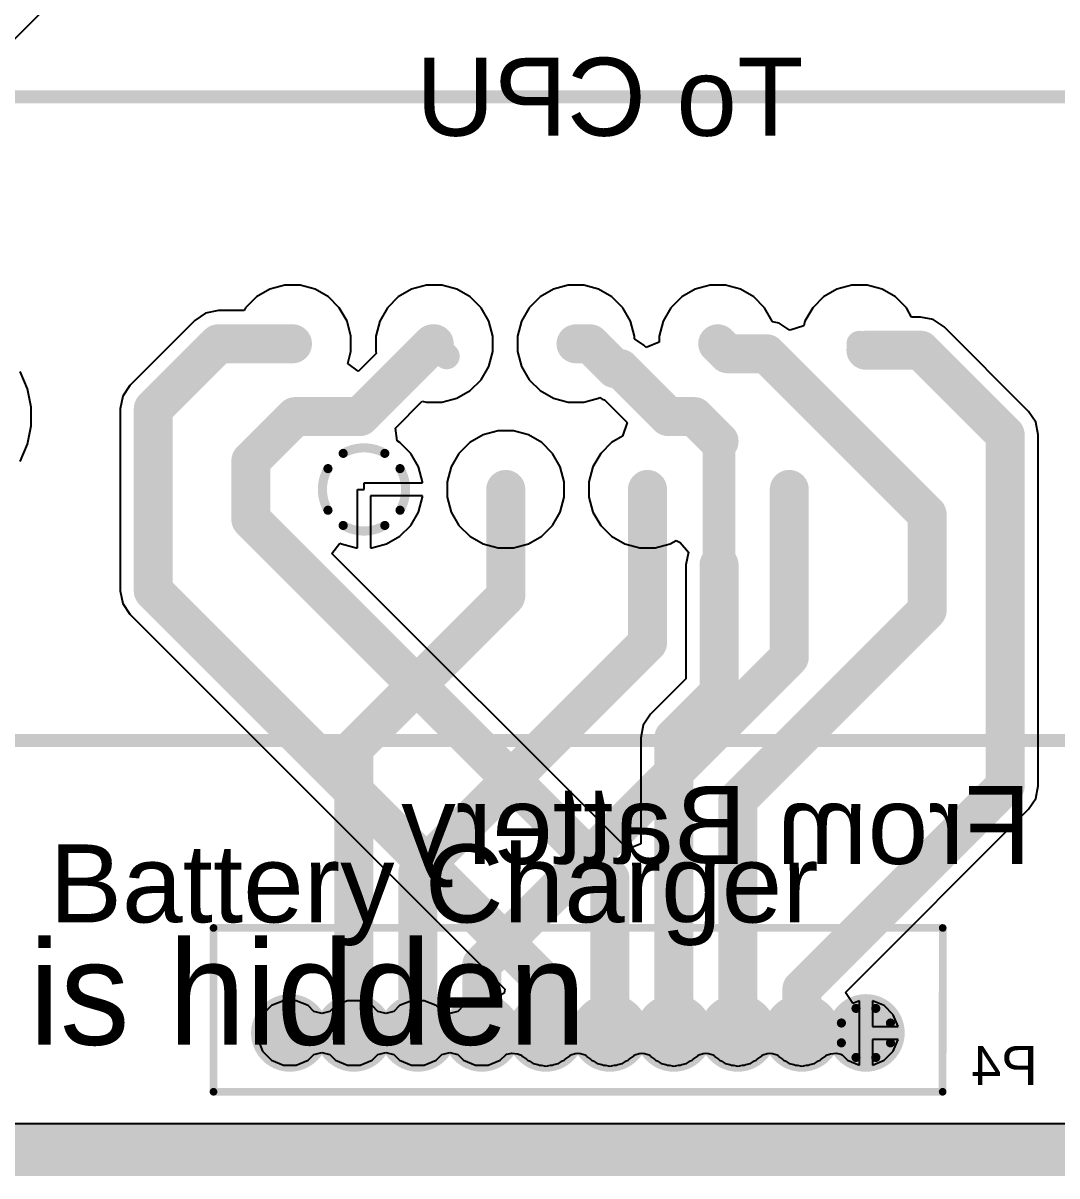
# Model space of a CAD drawing. Header units: millimetres. Extents: x -0.02 to 3.96, y -0.02 to 1.99.
# Drawn here: x 2.525 to 3.32, y -0.02 to 0.867 of the extents above; entities that cross this region are included whole.
import ezdxf

# ---------------------------------------------------------------- set-up
doc = ezdxf.new("R2010")
doc.units = ezdxf.units.MM
doc.header["$MEASUREMENT"] = 0
for name, color, linetype in [('BottomLayer', 5, 'Continuous'), ('BottomOverlay', 54, 'Continuous'), ('BottomSolder', 6, 'Continuous'), ('InternalPlane1', 76, 'Continuous'), ('InternalPlane2', 16, 'Continuous'), ('Mechanical1', 6, 'Continuous'), ('MultiLayer', 9, 'Continuous'), ('PadHoleLayer', 156, 'Continuous'), ('TopLayer', 1, 'Continuous'), ('TopOverlay', 2, 'Continuous'), ('TopSolder', 216, 'Continuous')]:
    doc.layers.add(name, color=color, linetype=linetype)
doc.styles.add('Arial', font='arial.ttf', dxfattribs={"height": 0.2})
doc.styles.add('SciFly', font='', dxfattribs={"height": 0.2})
doc.styles.get('SciFly').set_extended_font_data('SciFly')

# ---------------------------------------------------------------- blocks, each defined once
blk = doc.blocks.new('DB9_F______191_009_213_4')
at = {"layer": 'BottomLayer'}
h = blk.add_hatch(color=5, dxfattribs=at)
edge = h.paths.add_edge_path()
edge.add_arc((0, 0), 0.035, 0, 360)
h = blk.add_hatch(color=5, dxfattribs=at)
edge = h.paths.add_edge_path()
edge.add_arc((0.109, 0), 0.035, 0, 360)
h = blk.add_hatch(color=5, dxfattribs=at)
edge = h.paths.add_edge_path()
edge.add_arc((0.218, 0), 0.035, 0, 360)
h = blk.add_hatch(color=5, dxfattribs=at)
edge = h.paths.add_edge_path()
edge.add_arc((0.327, 0), 0.035, 0, 360)
h = blk.add_hatch(color=5, dxfattribs=at)
edge = h.paths.add_edge_path()
edge.add_arc((0.436, 0), 0.035, 0, 360)
h = blk.add_hatch(color=5, dxfattribs=at)
edge = h.paths.add_edge_path()
edge.add_arc((0.055, -0.112), 0.035, 0, 360)
h = blk.add_hatch(color=5, dxfattribs=at)
edge = h.paths.add_edge_path()
edge.add_arc((0.164, -0.112), 0.035, 0, 360)
h = blk.add_hatch(color=5, dxfattribs=at)
edge = h.paths.add_edge_path()
edge.add_arc((0.273, -0.112), 0.035, 0, 360)
h = blk.add_hatch(color=5, dxfattribs=at)
edge = h.paths.add_edge_path()
edge.add_arc((0.382, -0.112), 0.035, 0, 360)
at = {"layer": 'BottomSolder'}
h = blk.add_hatch(color=6, dxfattribs=at)
edge = h.paths.add_edge_path()
edge.add_arc((0, 0), 0.039, 0, 360)
h = blk.add_hatch(color=6, dxfattribs=at)
edge = h.paths.add_edge_path()
edge.add_arc((0.109, 0), 0.039, 0, 360)
h = blk.add_hatch(color=6, dxfattribs=at)
edge = h.paths.add_edge_path()
edge.add_arc((0.218, 0), 0.039, 0, 360)
h = blk.add_hatch(color=6, dxfattribs=at)
edge = h.paths.add_edge_path()
edge.add_arc((0.327, 0), 0.039, 0, 360)
h = blk.add_hatch(color=6, dxfattribs=at)
edge = h.paths.add_edge_path()
edge.add_arc((0.436, 0), 0.039, 0, 360)
h = blk.add_hatch(color=6, dxfattribs=at)
edge = h.paths.add_edge_path()
edge.add_arc((0.055, -0.112), 0.039, 0, 360)
h = blk.add_hatch(color=6, dxfattribs=at)
edge = h.paths.add_edge_path()
edge.add_arc((0.164, -0.112), 0.039, 0, 360)
h = blk.add_hatch(color=6, dxfattribs=at)
edge = h.paths.add_edge_path()
edge.add_arc((0.273, -0.112), 0.039, 0, 360)
h = blk.add_hatch(color=6, dxfattribs=at)
edge = h.paths.add_edge_path()
edge.add_arc((0.382, -0.112), 0.039, 0, 360)
at = {"layer": 'InternalPlane1'}
h = blk.add_hatch(color=76, dxfattribs=at)
edge = h.paths.add_edge_path()
edge.add_arc((0, 0), 0.0415, 0, 360)
h = blk.add_hatch(color=76, dxfattribs=at)
edge = h.paths.add_edge_path()
edge.add_arc((0.109, 0), 0.0415, 0, 360)
h = blk.add_hatch(color=76, dxfattribs=at)
edge = h.paths.add_edge_path()
edge.add_arc((0.218, 0), 0.0415, 0, 360)
h = blk.add_hatch(color=76, dxfattribs=at)
edge = h.paths.add_edge_path()
edge.add_arc((0.327, 0), 0.0415, 0, 360)
h = blk.add_hatch(color=76, dxfattribs=at)
edge = h.paths.add_edge_path()
edge.add_arc((0.436, 0), 0.0415, 0, 360)
h = blk.add_hatch(color=76, dxfattribs=at)
edge = h.paths.add_edge_path()
edge.add_arc((-0.274, -0.056), 0.083, 0, 360)
h = blk.add_hatch(color=76, dxfattribs=at)
edge = h.paths.add_edge_path()
edge.add_arc((0.164, -0.112), 0.0415, 0, 360)
h = blk.add_hatch(color=76, dxfattribs=at)
edge = h.paths.add_edge_path()
edge.add_arc((0.273, -0.112), 0.0415, 0, 360)
h = blk.add_hatch(color=76, dxfattribs=at)
edge = h.paths.add_edge_path()
edge.add_arc((0.382, -0.112), 0.0415, 0, 360)
at = {"layer": 'InternalPlane2'}
h = blk.add_hatch(color=16, dxfattribs=at)
edge = h.paths.add_edge_path()
edge.add_arc((0, 0), 0.0415, 0, 360)
h = blk.add_hatch(color=16, dxfattribs=at)
edge = h.paths.add_edge_path()
edge.add_arc((0.109, 0), 0.0415, 0, 360)
h = blk.add_hatch(color=16, dxfattribs=at)
edge = h.paths.add_edge_path()
edge.add_arc((0.218, 0), 0.0415, 0, 360)
h = blk.add_hatch(color=16, dxfattribs=at)
edge = h.paths.add_edge_path()
edge.add_arc((0.327, 0), 0.0415, 0, 360)
h = blk.add_hatch(color=16, dxfattribs=at)
edge = h.paths.add_edge_path()
edge.add_arc((0.436, 0), 0.0415, 0, 360)
h = blk.add_hatch(color=16, dxfattribs=at)
edge = h.paths.add_edge_path()
edge.add_arc((-0.274, -0.056), 0.083, 0, 360)
h = blk.add_hatch(color=16, dxfattribs=at)
edge = h.paths.add_edge_path()
edge.add_arc((0.055, -0.112), 0.0415, 0, 360)
h = blk.add_hatch(color=16, dxfattribs=at)
edge = h.paths.add_edge_path()
edge.add_arc((0.164, -0.112), 0.0415, 0, 360)
h = blk.add_hatch(color=16, dxfattribs=at)
edge = h.paths.add_edge_path()
edge.add_arc((0.273, -0.112), 0.0415, 0, 360)
h = blk.add_hatch(color=16, dxfattribs=at)
edge = h.paths.add_edge_path()
edge.add_arc((0.382, -0.112), 0.0415, 0, 360)
at = {"layer": 'MultiLayer'}
h = blk.add_hatch(color=9, dxfattribs=at)
edge = h.paths.add_edge_path()
edge.add_arc((0, 0), 0.035, 0, 360)
h = blk.add_hatch(color=9, dxfattribs=at)
edge = h.paths.add_edge_path()
edge.add_arc((0.109, 0), 0.035, 0, 360)
h = blk.add_hatch(color=9, dxfattribs=at)
edge = h.paths.add_edge_path()
edge.add_arc((0.218, 0), 0.035, 0, 360)
h = blk.add_hatch(color=9, dxfattribs=at)
edge = h.paths.add_edge_path()
edge.add_arc((0.327, 0), 0.035, 0, 360)
h = blk.add_hatch(color=9, dxfattribs=at)
edge = h.paths.add_edge_path()
edge.add_arc((0.436, 0), 0.035, 0, 360)
h = blk.add_hatch(color=9, dxfattribs=at)
edge = h.paths.add_edge_path()
edge.add_arc((0.055, -0.112), 0.035, 0, 360)
h = blk.add_hatch(color=9, dxfattribs=at)
edge = h.paths.add_edge_path()
edge.add_arc((0.164, -0.112), 0.035, 0, 360)
h = blk.add_hatch(color=9, dxfattribs=at)
edge = h.paths.add_edge_path()
edge.add_arc((0.273, -0.112), 0.035, 0, 360)
h = blk.add_hatch(color=9, dxfattribs=at)
edge = h.paths.add_edge_path()
edge.add_arc((0.382, -0.112), 0.035, 0, 360)
at = {"layer": 'PadHoleLayer'}
h = blk.add_hatch(color=156, dxfattribs=at)
edge = h.paths.add_edge_path()
edge.add_arc((0, 0), 0.0215, 0, 360)
h = blk.add_hatch(color=156, dxfattribs=at)
edge = h.paths.add_edge_path()
edge.add_arc((0.109, 0), 0.0215, 0, 360)
h = blk.add_hatch(color=156, dxfattribs=at)
edge = h.paths.add_edge_path()
edge.add_arc((0.218, 0), 0.0215, 0, 360)
h = blk.add_hatch(color=156, dxfattribs=at)
edge = h.paths.add_edge_path()
edge.add_arc((0.327, 0), 0.0215, 0, 360)
h = blk.add_hatch(color=156, dxfattribs=at)
edge = h.paths.add_edge_path()
edge.add_arc((0.436, 0), 0.0215, 0, 360)
h = blk.add_hatch(color=156, dxfattribs=at)
edge = h.paths.add_edge_path()
edge.add_arc((0.055, -0.112), 0.0215, 0, 360)
h = blk.add_hatch(color=156, dxfattribs=at)
edge = h.paths.add_edge_path()
edge.add_arc((0.164, -0.112), 0.0215, 0, 360)
h = blk.add_hatch(color=156, dxfattribs=at)
edge = h.paths.add_edge_path()
edge.add_arc((0.273, -0.112), 0.0215, 0, 360)
h = blk.add_hatch(color=156, dxfattribs=at)
edge = h.paths.add_edge_path()
edge.add_arc((0.382, -0.112), 0.0215, 0, 360)
at = {"layer": 'TopLayer'}
h = blk.add_hatch(color=1, dxfattribs=at)
edge = h.paths.add_edge_path()
edge.add_arc((0, 0), 0.035, 0, 360)
h = blk.add_hatch(color=1, dxfattribs=at)
edge = h.paths.add_edge_path()
edge.add_arc((0.109, 0), 0.035, 0, 360)
h = blk.add_hatch(color=1, dxfattribs=at)
edge = h.paths.add_edge_path()
edge.add_arc((0.218, 0), 0.035, 0, 360)
h = blk.add_hatch(color=1, dxfattribs=at)
edge = h.paths.add_edge_path()
edge.add_arc((0.327, 0), 0.035, 0, 360)
h = blk.add_hatch(color=1, dxfattribs=at)
edge = h.paths.add_edge_path()
edge.add_arc((0.436, 0), 0.035, 0, 360)
h = blk.add_hatch(color=1, dxfattribs=at)
edge = h.paths.add_edge_path()
edge.add_arc((0.055, -0.112), 0.035, 0, 360)
h = blk.add_hatch(color=1, dxfattribs=at)
edge = h.paths.add_edge_path()
edge.add_arc((0.164, -0.112), 0.035, 0, 360)
h = blk.add_hatch(color=1, dxfattribs=at)
edge = h.paths.add_edge_path()
edge.add_arc((0.273, -0.112), 0.035, 0, 360)
h = blk.add_hatch(color=1, dxfattribs=at)
edge = h.paths.add_edge_path()
edge.add_arc((0.382, -0.112), 0.035, 0, 360)
at = {"layer": 'TopSolder'}
h = blk.add_hatch(color=216, dxfattribs=at)
edge = h.paths.add_edge_path()
edge.add_arc((0, 0), 0.039, 0, 360)
h = blk.add_hatch(color=216, dxfattribs=at)
edge = h.paths.add_edge_path()
edge.add_arc((0.109, 0), 0.039, 0, 360)
h = blk.add_hatch(color=216, dxfattribs=at)
edge = h.paths.add_edge_path()
edge.add_arc((0.218, 0), 0.039, 0, 360)
h = blk.add_hatch(color=216, dxfattribs=at)
edge = h.paths.add_edge_path()
edge.add_arc((0.327, 0), 0.039, 0, 360)
h = blk.add_hatch(color=216, dxfattribs=at)
edge = h.paths.add_edge_path()
edge.add_arc((0.436, 0), 0.039, 0, 360)
h = blk.add_hatch(color=216, dxfattribs=at)
edge = h.paths.add_edge_path()
edge.add_arc((0.055, -0.112), 0.039, 0, 360)
h = blk.add_hatch(color=216, dxfattribs=at)
edge = h.paths.add_edge_path()
edge.add_arc((0.164, -0.112), 0.039, 0, 360)
h = blk.add_hatch(color=216, dxfattribs=at)
edge = h.paths.add_edge_path()
edge.add_arc((0.273, -0.112), 0.039, 0, 360)
h = blk.add_hatch(color=216, dxfattribs=at)
edge = h.paths.add_edge_path()
edge.add_arc((0.382, -0.112), 0.039, 0, 360)
at = {"layer": 'InternalPlane1', "const_width": 0.007}
for points in [[(0.039, -0.08429, -0.267949), (0.071, -0.08429)], [(0.02729, -0.128, -0.267949), (0.02729, -0.096)], [(0.08271, -0.096, -0.267949), (0.08271, -0.128)], [(0.071, -0.13971, -0.267949), (0.039, -0.13971)]]:
    blk.add_lwpolyline(points, format="xyb", dxfattribs=at)
at = {"layer": 'InternalPlane1', "const_width": 0.0035}
for points in [[(0.03725, -0.08429, 1), (0.04075, -0.08429, 1)], [(0.06925, -0.08429, 1), (0.07275, -0.08429, 1)], [(0.02554, -0.096, 1), (0.02904, -0.096, 1)], [(0.08096, -0.096, 1), (0.08446, -0.096, 1)], [(0.02554, -0.128, 1), (0.02904, -0.128, 1)], [(0.08096, -0.128, 1), (0.08446, -0.128, 1)], [(0.03725, -0.13971, 1), (0.04075, -0.13971, 1)], [(0.06925, -0.13971, 1), (0.07275, -0.13971, 1)]]:
    blk.add_lwpolyline(points, format="xyb", close=True, dxfattribs=at)
at = {"layer": 'TopOverlay', "const_width": 0.01}
for points in [[(-0.39, 0.19), (0.825, 0.19)], [(-0.39, -0.305), (0.825, -0.305)]]:
    blk.add_lwpolyline(points, dxfattribs=at)
blk = doc.blocks.new('53047_1010_B_12')
at = {"layer": 'BottomLayer'}
h = blk.add_hatch(color=5, dxfattribs=at)
edge = h.paths.add_edge_path()
edge.add_arc((-0.09843, 0), 0.01476, 0, 360)
h = blk.add_hatch(color=5, dxfattribs=at)
edge = h.paths.add_edge_path()
edge.add_arc((-0.04921, 0), 0.01476, 0, 360)
h = blk.add_hatch(color=5, dxfattribs=at)
edge = h.paths.add_edge_path()
edge.add_arc((0, 0), 0.01476, 0, 360)
h = blk.add_hatch(color=5, dxfattribs=at)
edge = h.paths.add_edge_path()
edge.add_arc((0.04921, 0), 0.01476, 0, 360)
h = blk.add_hatch(color=5, dxfattribs=at)
edge = h.paths.add_edge_path()
edge.add_arc((0.09843, 0), 0.01476, 0, 360)
h = blk.add_hatch(color=5, dxfattribs=at)
edge = h.paths.add_edge_path()
edge.add_arc((0.14764, 0), 0.01476, 0, 360)
h = blk.add_hatch(color=5, dxfattribs=at)
edge = h.paths.add_edge_path()
edge.add_arc((0.19685, 0), 0.01476, 0, 360)
h = blk.add_hatch(color=5, dxfattribs=at)
edge = h.paths.add_edge_path()
edge.add_arc((0.24606, 0), 0.01476, 0, 360)
h = blk.add_hatch(color=5, dxfattribs=at)
edge = h.paths.add_edge_path()
edge.add_arc((0.29528, 0), 0.01476, 0, 360)
h = blk.add_hatch(color=5, dxfattribs=at)
edge = h.paths.add_edge_path()
edge.add_arc((0.34449, 0), 0.01476, 0, 360)
at = {"layer": 'BottomSolder'}
h = blk.add_hatch(color=6, dxfattribs=at)
edge = h.paths.add_edge_path()
edge.add_arc((-0.09843, 0), 0.01876, 0, 360)
h = blk.add_hatch(color=6, dxfattribs=at)
edge = h.paths.add_edge_path()
edge.add_arc((-0.04921, 0), 0.01876, 0, 360)
h = blk.add_hatch(color=6, dxfattribs=at)
edge = h.paths.add_edge_path()
edge.add_arc((0, 0), 0.01876, 0, 360)
h = blk.add_hatch(color=6, dxfattribs=at)
edge = h.paths.add_edge_path()
edge.add_arc((0.04921, 0), 0.01876, 0, 360)
h = blk.add_hatch(color=6, dxfattribs=at)
edge = h.paths.add_edge_path()
edge.add_arc((0.09843, 0), 0.01876, 0, 360)
h = blk.add_hatch(color=6, dxfattribs=at)
edge = h.paths.add_edge_path()
edge.add_arc((0.14764, 0), 0.01876, 0, 360)
h = blk.add_hatch(color=6, dxfattribs=at)
edge = h.paths.add_edge_path()
edge.add_arc((0.19685, 0), 0.01876, 0, 360)
h = blk.add_hatch(color=6, dxfattribs=at)
edge = h.paths.add_edge_path()
edge.add_arc((0.24606, 0), 0.01876, 0, 360)
h = blk.add_hatch(color=6, dxfattribs=at)
edge = h.paths.add_edge_path()
edge.add_arc((0.29528, 0), 0.01876, 0, 360)
h = blk.add_hatch(color=6, dxfattribs=at)
edge = h.paths.add_edge_path()
edge.add_arc((0.34449, 0), 0.01876, 0, 360)
at = {"layer": 'InternalPlane1'}
h = blk.add_hatch(color=76, dxfattribs=at)
edge = h.paths.add_edge_path()
edge.add_arc((-0.09843, 0), 0.02984, 0, 360)
h = blk.add_hatch(color=76, dxfattribs=at)
edge = h.paths.add_edge_path()
edge.add_arc((-0.04921, 0), 0.02984, 0, 360)
h = blk.add_hatch(color=76, dxfattribs=at)
edge = h.paths.add_edge_path()
edge.add_arc((0, 0), 0.02984, 0, 360)
h = blk.add_hatch(color=76, dxfattribs=at)
edge = h.paths.add_edge_path()
edge.add_arc((0.04921, 0), 0.02984, 0, 360)
h = blk.add_hatch(color=76, dxfattribs=at)
edge = h.paths.add_edge_path()
edge.add_arc((0.09843, 0), 0.02984, 0, 360)
h = blk.add_hatch(color=76, dxfattribs=at)
edge = h.paths.add_edge_path()
edge.add_arc((0.14764, 0), 0.02984, 0, 360)
h = blk.add_hatch(color=76, dxfattribs=at)
edge = h.paths.add_edge_path()
edge.add_arc((0.19685, 0), 0.02984, 0, 360)
h = blk.add_hatch(color=76, dxfattribs=at)
edge = h.paths.add_edge_path()
edge.add_arc((0.24606, 0), 0.02984, 0, 360)
h = blk.add_hatch(color=76, dxfattribs=at)
edge = h.paths.add_edge_path()
edge.add_arc((0.29528, 0), 0.02984, 0, 360)
at = {"layer": 'InternalPlane2'}
h = blk.add_hatch(color=16, dxfattribs=at)
edge = h.paths.add_edge_path()
edge.add_arc((-0.09843, 0), 0.02984, 0, 360)
h = blk.add_hatch(color=16, dxfattribs=at)
edge = h.paths.add_edge_path()
edge.add_arc((-0.04921, 0), 0.02984, 0, 360)
h = blk.add_hatch(color=16, dxfattribs=at)
edge = h.paths.add_edge_path()
edge.add_arc((0, 0), 0.02984, 0, 360)
h = blk.add_hatch(color=16, dxfattribs=at)
edge = h.paths.add_edge_path()
edge.add_arc((0.04921, 0), 0.02984, 0, 360)
h = blk.add_hatch(color=16, dxfattribs=at)
edge = h.paths.add_edge_path()
edge.add_arc((0.09843, 0), 0.02984, 0, 360)
h = blk.add_hatch(color=16, dxfattribs=at)
edge = h.paths.add_edge_path()
edge.add_arc((0.14764, 0), 0.02984, 0, 360)
h = blk.add_hatch(color=16, dxfattribs=at)
edge = h.paths.add_edge_path()
edge.add_arc((0.19685, 0), 0.02984, 0, 360)
h = blk.add_hatch(color=16, dxfattribs=at)
edge = h.paths.add_edge_path()
edge.add_arc((0.24606, 0), 0.02984, 0, 360)
h = blk.add_hatch(color=16, dxfattribs=at)
edge = h.paths.add_edge_path()
edge.add_arc((0.29528, 0), 0.02984, 0, 360)
h = blk.add_hatch(color=16, dxfattribs=at)
edge = h.paths.add_edge_path()
edge.add_arc((0.34449, 0), 0.02984, 0, 360)
at = {"layer": 'MultiLayer'}
h = blk.add_hatch(color=9, dxfattribs=at)
edge = h.paths.add_edge_path()
edge.add_arc((-0.09843, 0), 0.01476, 0, 360)
h = blk.add_hatch(color=9, dxfattribs=at)
edge = h.paths.add_edge_path()
edge.add_arc((-0.04921, 0), 0.01476, 0, 360)
h = blk.add_hatch(color=9, dxfattribs=at)
edge = h.paths.add_edge_path()
edge.add_arc((0, 0), 0.01476, 0, 360)
h = blk.add_hatch(color=9, dxfattribs=at)
edge = h.paths.add_edge_path()
edge.add_arc((0.04921, 0), 0.01476, 0, 360)
h = blk.add_hatch(color=9, dxfattribs=at)
edge = h.paths.add_edge_path()
edge.add_arc((0.09843, 0), 0.01476, 0, 360)
h = blk.add_hatch(color=9, dxfattribs=at)
edge = h.paths.add_edge_path()
edge.add_arc((0.14764, 0), 0.01476, 0, 360)
h = blk.add_hatch(color=9, dxfattribs=at)
edge = h.paths.add_edge_path()
edge.add_arc((0.19685, 0), 0.01476, 0, 360)
h = blk.add_hatch(color=9, dxfattribs=at)
edge = h.paths.add_edge_path()
edge.add_arc((0.24606, 0), 0.01476, 0, 360)
h = blk.add_hatch(color=9, dxfattribs=at)
edge = h.paths.add_edge_path()
edge.add_arc((0.29528, 0), 0.01476, 0, 360)
h = blk.add_hatch(color=9, dxfattribs=at)
edge = h.paths.add_edge_path()
edge.add_arc((0.34449, 0), 0.01476, 0, 360)
at = {"layer": 'PadHoleLayer'}
h = blk.add_hatch(color=156, dxfattribs=at)
edge = h.paths.add_edge_path()
edge.add_arc((-0.09843, 0), 0.00984, 0, 360)
h = blk.add_hatch(color=156, dxfattribs=at)
edge = h.paths.add_edge_path()
edge.add_arc((-0.04921, 0), 0.00984, 0, 360)
h = blk.add_hatch(color=156, dxfattribs=at)
edge = h.paths.add_edge_path()
edge.add_arc((0, 0), 0.00984, 0, 360)
h = blk.add_hatch(color=156, dxfattribs=at)
edge = h.paths.add_edge_path()
edge.add_arc((0.04921, 0), 0.00984, 0, 360)
h = blk.add_hatch(color=156, dxfattribs=at)
edge = h.paths.add_edge_path()
edge.add_arc((0.09843, 0), 0.00984, 0, 360)
h = blk.add_hatch(color=156, dxfattribs=at)
edge = h.paths.add_edge_path()
edge.add_arc((0.14764, 0), 0.00984, 0, 360)
h = blk.add_hatch(color=156, dxfattribs=at)
edge = h.paths.add_edge_path()
edge.add_arc((0.19685, 0), 0.00984, 0, 360)
h = blk.add_hatch(color=156, dxfattribs=at)
edge = h.paths.add_edge_path()
edge.add_arc((0.24606, 0), 0.00984, 0, 360)
h = blk.add_hatch(color=156, dxfattribs=at)
edge = h.paths.add_edge_path()
edge.add_arc((0.29528, 0), 0.00984, 0, 360)
h = blk.add_hatch(color=156, dxfattribs=at)
edge = h.paths.add_edge_path()
edge.add_arc((0.34449, 0), 0.00984, 0, 360)
at = {"layer": 'TopLayer'}
h = blk.add_hatch(color=1, dxfattribs=at)
edge = h.paths.add_edge_path()
edge.add_arc((-0.09843, 0), 0.01476, 0, 360)
h = blk.add_hatch(color=1, dxfattribs=at)
edge = h.paths.add_edge_path()
edge.add_arc((-0.04921, 0), 0.01476, 0, 360)
h = blk.add_hatch(color=1, dxfattribs=at)
edge = h.paths.add_edge_path()
edge.add_arc((0, 0), 0.01476, 0, 360)
h = blk.add_hatch(color=1, dxfattribs=at)
edge = h.paths.add_edge_path()
edge.add_arc((0.04921, 0), 0.01476, 0, 360)
h = blk.add_hatch(color=1, dxfattribs=at)
edge = h.paths.add_edge_path()
edge.add_arc((0.09843, 0), 0.01476, 0, 360)
h = blk.add_hatch(color=1, dxfattribs=at)
edge = h.paths.add_edge_path()
edge.add_arc((0.14764, 0), 0.01476, 0, 360)
h = blk.add_hatch(color=1, dxfattribs=at)
edge = h.paths.add_edge_path()
edge.add_arc((0.19685, 0), 0.01476, 0, 360)
h = blk.add_hatch(color=1, dxfattribs=at)
edge = h.paths.add_edge_path()
edge.add_arc((0.24606, 0), 0.01476, 0, 360)
h = blk.add_hatch(color=1, dxfattribs=at)
edge = h.paths.add_edge_path()
edge.add_arc((0.29528, 0), 0.01476, 0, 360)
h = blk.add_hatch(color=1, dxfattribs=at)
edge = h.paths.add_edge_path()
edge.add_arc((0.34449, 0), 0.01476, 0, 360)
at = {"layer": 'TopSolder'}
h = blk.add_hatch(color=216, dxfattribs=at)
edge = h.paths.add_edge_path()
edge.add_arc((-0.09843, 0), 0.01876, 0, 360)
h = blk.add_hatch(color=216, dxfattribs=at)
edge = h.paths.add_edge_path()
edge.add_arc((-0.04921, 0), 0.01876, 0, 360)
h = blk.add_hatch(color=216, dxfattribs=at)
edge = h.paths.add_edge_path()
edge.add_arc((0, 0), 0.01876, 0, 360)
h = blk.add_hatch(color=216, dxfattribs=at)
edge = h.paths.add_edge_path()
edge.add_arc((0.04921, 0), 0.01876, 0, 360)
h = blk.add_hatch(color=216, dxfattribs=at)
edge = h.paths.add_edge_path()
edge.add_arc((0.09843, 0), 0.01876, 0, 360)
h = blk.add_hatch(color=216, dxfattribs=at)
edge = h.paths.add_edge_path()
edge.add_arc((0.14764, 0), 0.01876, 0, 360)
h = blk.add_hatch(color=216, dxfattribs=at)
edge = h.paths.add_edge_path()
edge.add_arc((0.19685, 0), 0.01876, 0, 360)
h = blk.add_hatch(color=216, dxfattribs=at)
edge = h.paths.add_edge_path()
edge.add_arc((0.24606, 0), 0.01876, 0, 360)
h = blk.add_hatch(color=216, dxfattribs=at)
edge = h.paths.add_edge_path()
edge.add_arc((0.29528, 0), 0.01876, 0, 360)
h = blk.add_hatch(color=216, dxfattribs=at)
edge = h.paths.add_edge_path()
edge.add_arc((0.34449, 0), 0.01876, 0, 360)
at = {"layer": 'BottomOverlay', "const_width": 0.00591}
for points in [[(-0.15714, -0.04527), (-0.1571, 0.08071)], [(-0.1571, 0.08071), (0.40354, 0.08071)], [(0.4035, -0.04527), (0.40354, 0.08071)], [(-0.15714, -0.04527), (0.4035, -0.04527)]]:
    blk.add_lwpolyline(points, dxfattribs=at)
at = {"layer": 'BottomOverlay', "const_width": 0.00295}
for points in [[(-0.15858, 0.08071, 1), (-0.15562, 0.08071, 1)], [(-0.15858, 0.08071, 1), (-0.15562, 0.08071, 1)], [(0.40207, 0.08071, 1), (0.40502, 0.08071, 1)], [(0.40207, 0.08071, 1), (0.40502, 0.08071, 1)], [(-0.15862, -0.04527, 1), (-0.15566, -0.04527, 1)], [(-0.15862, -0.04527, 1), (-0.15566, -0.04527, 1)], [(0.40203, -0.04527, 1), (0.40498, -0.04527, 1)], [(0.40203, -0.04527, 1), (0.40498, -0.04527, 1)]]:
    blk.add_lwpolyline(points, format="xyb", close=True, dxfattribs=at)
at = {"layer": 'InternalPlane1', "const_width": 0.007}
for points in [[(0.33687, 0.01886, -0.19438), (0.35211, 0.01886)], [(0.32563, -0.00762, -0.19438), (0.32563, 0.00762)], [(0.36335, 0.00762, -0.19438), (0.36335, -0.00762)], [(0.35211, -0.01886, -0.19438), (0.33687, -0.01886)]]:
    blk.add_lwpolyline(points, format="xyb", dxfattribs=at)
at = {"layer": 'InternalPlane1', "const_width": 0.0035}
for points in [[(0.33512, 0.01886, 1), (0.33862, 0.01886, 1)], [(0.35036, 0.01886, 1), (0.35386, 0.01886, 1)], [(0.32388, 0.00762, 1), (0.32738, 0.00762, 1)], [(0.3616, 0.00762, 1), (0.3651, 0.00762, 1)], [(0.32388, -0.00762, 1), (0.32738, -0.00762, 1)], [(0.3616, -0.00762, 1), (0.3651, -0.00762, 1)], [(0.33512, -0.01886, 1), (0.33862, -0.01886, 1)], [(0.35036, -0.01886, 1), (0.35386, -0.01886, 1)]]:
    blk.add_lwpolyline(points, format="xyb", close=True, dxfattribs=at)

msp = doc.modelspace()

# ---------------------------------------------------------------- linework, layer by layer
at = {"layer": 'BottomLayer', "const_width": 0.03}
for points in [[(2.896, 0.426), (2.896, 0.508)], [(3.005, 0.39), (3.005, 0.508)], [(3.114, 0.379), (3.114, 0.508)], [(2.77921, 0.30921), (2.896, 0.426)], [(2.82843, 0.21343), (3.005, 0.39)], [(2.87764, 0.14264), (3.114, 0.379)], [(2.77921, 0.09), (2.77921, 0.30921)], [(2.82843, 0.09), (2.82843, 0.21343)], [(2.87764, 0.09), (2.87764, 0.14264)]]:
    msp.add_lwpolyline(points, dxfattribs=at)
at = {"layer": 'BottomLayer', "const_width": 0.015}
for points in [[(2.8885, 0.508, 1), (2.9035, 0.508, 1)], [(2.9975, 0.508, 1), (3.0125, 0.508, 1)], [(3.1065, 0.508, 1), (3.1215, 0.508, 1)], [(2.8885, 0.426, 1), (2.9035, 0.426, 1)], [(2.8885, 0.426, 1), (2.9035, 0.426, 1)], [(2.9975, 0.39, 1), (3.0125, 0.39, 1)], [(2.9975, 0.39, 1), (3.0125, 0.39, 1)], [(3.1065, 0.379, 1), (3.1215, 0.379, 1)], [(3.1065, 0.379, 1), (3.1215, 0.379, 1)], [(2.77171, 0.30921, 1), (2.78671, 0.30921, 1)], [(2.77171, 0.30921, 1), (2.78671, 0.30921, 1)], [(2.82093, 0.21343, 1), (2.83593, 0.21343, 1)], [(2.82093, 0.21343, 1), (2.83593, 0.21343, 1)], [(2.87014, 0.14264, 1), (2.88514, 0.14264, 1)], [(2.87014, 0.14264, 1), (2.88514, 0.14264, 1)], [(2.77171, 0.09, 1), (2.78671, 0.09, 1)], [(2.82093, 0.09, 1), (2.83593, 0.09, 1)], [(2.87014, 0.09, 1), (2.88514, 0.09, 1)]]:
    msp.add_lwpolyline(points, format="xyb", close=True, dxfattribs=at)
at = {"layer": 'InternalPlane1'}
msp.add_line((3.91691, 0.0201), (0.0201, 0.0201), dxfattribs=at)
at = {"layer": 'InternalPlane1', "const_width": 0.04}
msp.add_lwpolyline([(0, 0), (3.93701, 0)], dxfattribs=at)
at = {"layer": 'InternalPlane2'}
msp.add_line((3.91691, 0.0201), (0.0201, 0.0201), dxfattribs=at)
at = {"layer": 'InternalPlane2', "const_width": 0.04}
msp.add_lwpolyline([(0, 0), (3.93701, 0)], dxfattribs=at)
at = {"layer": 'Mechanical1', "const_width": 0.01}
msp.add_lwpolyline([(0, 0), (3.93701, 0)], dxfattribs=at)
at = {"layer": 'TopLayer'}
for p, q in [((2.14825, 0.48451), (2.58549, 0.92175)), ((2.71463, 0.66193), (2.70437, 0.65601)), ((2.72608, 0.665), (2.71463, 0.66193)), ((2.73792, 0.665), (2.72608, 0.665)), ((2.74937, 0.66193), (2.73792, 0.665)), ((2.75963, 0.65601), (2.74937, 0.66193)), ((2.82363, 0.66193), (2.81337, 0.65601)), ((2.83508, 0.665), (2.82363, 0.66193)), ((2.84692, 0.665), (2.83508, 0.665)), ((2.85837, 0.66193), (2.84692, 0.665)), ((2.86863, 0.65601), (2.85837, 0.66193)), ((2.93263, 0.66193), (2.92237, 0.65601)), ((2.94408, 0.665), (2.93263, 0.66193)), ((2.95592, 0.665), (2.94408, 0.665)), ((2.96737, 0.66193), (2.95592, 0.665)), ((2.97763, 0.65601), (2.96737, 0.66193)), ((3.04163, 0.66193), (3.03137, 0.65601)), ((3.05308, 0.665), (3.04163, 0.66193)), ((3.06492, 0.665), (3.05308, 0.665)), ((3.07637, 0.66193), (3.06492, 0.665)), ((3.08663, 0.65601), (3.07637, 0.66193)), ((3.15063, 0.66193), (3.14037, 0.65601)), ((3.16208, 0.665), (3.15063, 0.66193)), ((3.17392, 0.665), (3.16208, 0.665)), ((3.18537, 0.66193), (3.17392, 0.665)), ((3.19563, 0.65601), (3.18537, 0.66193)), ((2.69599, 0.64763), (2.69475, 0.64549)), ((2.70437, 0.65601), (2.69599, 0.64763)), ((2.76801, 0.64763), (2.75963, 0.65601)), ((2.77393, 0.63737), (2.76801, 0.64763)), ((2.80499, 0.64763), (2.79907, 0.63737)), ((2.81337, 0.65601), (2.80499, 0.64763)), ((2.87701, 0.64763), (2.86863, 0.65601)), ((2.88293, 0.63737), (2.87701, 0.64763)), ((2.91399, 0.64763), (2.90807, 0.63737)), ((2.92237, 0.65601), (2.91399, 0.64763)), ((2.98601, 0.64763), (2.97763, 0.65601)), ((2.99193, 0.63737), (2.98601, 0.64763)), ((3.02299, 0.64763), (3.01707, 0.63737)), ((3.03137, 0.65601), (3.02299, 0.64763)), ((3.09501, 0.64763), (3.08663, 0.65601)), ((3.10093, 0.63737), (3.09501, 0.64763)), ((3.13199, 0.64763), (3.12607, 0.63737)), ((3.14037, 0.65601), (3.13199, 0.64763)), ((3.20401, 0.64763), (3.19563, 0.65601)), ((3.20811, 0.64053), (3.20401, 0.64763)), ((2.66525, 0.64355), (2.65698, 0.63802)), ((2.675, 0.64549), (2.66525, 0.64355)), ((2.69475, 0.64549), (2.675, 0.64549)), ((3.21496, 0.64053), (3.20811, 0.64053)), ((3.22472, 0.63859), (3.21496, 0.64053)), ((3.23299, 0.63306), (3.22472, 0.63859)), ((2.65698, 0.63802), (2.60698, 0.58802)), ((2.777, 0.62592), (2.77393, 0.63737)), ((2.79907, 0.63737), (2.796, 0.62592)), ((2.886, 0.62592), (2.88293, 0.63737)), ((2.90807, 0.63737), (2.905, 0.62592)), ((2.995, 0.62592), (2.99193, 0.63737)), ((3.01707, 0.63737), (3.014, 0.62592)), ((3.10105, 0.63692), (3.10093, 0.63737)), ((3.10621, 0.6359), (3.10105, 0.63692)), ((3.11394, 0.63073), (3.10621, 0.6359)), ((3.11459, 0.63041), (3.11394, 0.63073)), ((3.12513, 0.63387), (3.11459, 0.63041)), ((3.12607, 0.63737), (3.12513, 0.63387)), ((3.29802, 0.56802), (3.23299, 0.63306)), ((2.777, 0.61408), (2.777, 0.62592)), ((2.796, 0.62592), (2.796, 0.61408)), ((2.886, 0.61408), (2.886, 0.62592)), ((2.905, 0.62592), (2.905, 0.61408)), ((2.995, 0.6237), (2.995, 0.62592)), ((3.00209, 0.61896), (2.995, 0.6237)), ((3.014, 0.62119), (3.004, 0.61705)), ((3.014, 0.62592), (3.014, 0.62119)), ((2.77453, 0.60486), (2.777, 0.61408)), ((2.7964, 0.61258), (2.78277, 0.59895)), ((2.796, 0.61408), (2.7964, 0.61258)), ((2.88293, 0.60263), (2.886, 0.61408)), ((2.905, 0.61408), (2.90807, 0.60263)), ((3.004, 0.61705), (3.00209, 0.61896)), ((2.7825, 0.59906), (2.77453, 0.60486)), ((2.52819, 0.58529), (2.52269, 0.59858)), ((2.78277, 0.59895), (2.7825, 0.59906)), ((2.87701, 0.59237), (2.88293, 0.60263)), ((2.90807, 0.60263), (2.91399, 0.59237)), ((2.531, 0.57119), (2.52819, 0.58529)), ((2.60698, 0.58802), (2.60145, 0.57975)), ((2.86863, 0.58399), (2.87701, 0.59237)), ((2.91399, 0.59237), (2.92237, 0.58399)), ((2.60145, 0.57975), (2.59951, 0.57)), ((2.84692, 0.575), (2.85837, 0.57807)), ((2.85837, 0.57807), (2.86863, 0.58399)), ((2.92237, 0.58399), (2.93263, 0.57807)), ((2.93263, 0.57807), (2.94408, 0.575)), ((2.95592, 0.575), (2.96737, 0.57807)), ((2.96737, 0.57807), (2.9683, 0.57861)), ((2.9683, 0.57861), (2.97014, 0.57738)), ((2.97014, 0.57738), (2.97193, 0.57703)), ((2.97193, 0.57703), (2.98946, 0.55949)), ((2.531, 0.55681), (2.531, 0.57119)), ((2.59951, 0.57), (2.59951, 0.43)), ((2.81111, 0.5552), (2.83179, 0.57588)), ((2.83179, 0.57588), (2.83508, 0.575)), ((2.83508, 0.575), (2.84692, 0.575)), ((2.94408, 0.575), (2.95592, 0.575)), ((3.30355, 0.55975), (3.29802, 0.56802)), ((2.98946, 0.55949), (2.98589, 0.54893)), ((3.30549, 0.55), (3.30355, 0.55975)), ((2.52819, 0.54271), (2.531, 0.55681)), ((2.81242, 0.54529), (2.81111, 0.5552)), ((2.87863, 0.54993), (2.86837, 0.54401)), ((2.89008, 0.553), (2.87863, 0.54993)), ((2.90192, 0.553), (2.89008, 0.553)), ((2.91337, 0.54993), (2.90192, 0.553)), ((2.92363, 0.54401), (2.91337, 0.54993)), ((3.30549, 0.28), (3.30549, 0.55)), ((2.52269, 0.52942), (2.52819, 0.54271)), ((2.81463, 0.54401), (2.81242, 0.54529)), ((2.82301, 0.53563), (2.81463, 0.54401)), ((2.86837, 0.54401), (2.85999, 0.53563)), ((2.93201, 0.53563), (2.92363, 0.54401)), ((2.97737, 0.54401), (2.96899, 0.53563)), ((2.98589, 0.54893), (2.97737, 0.54401)), ((2.82893, 0.52537), (2.82301, 0.53563)), ((2.85999, 0.53563), (2.85407, 0.52537)), ((2.93793, 0.52537), (2.93201, 0.53563)), ((2.96899, 0.53563), (2.96307, 0.52537)), ((2.832, 0.51392), (2.82893, 0.52537)), ((2.85407, 0.52537), (2.851, 0.51392)), ((2.941, 0.51392), (2.93793, 0.52537)), ((2.96307, 0.52537), (2.96, 0.51392)), ((2.782, 0.463), (2.782, 0.508)), ((2.782, 0.508), (2.787, 0.508)), ((2.787, 0.508), (2.787, 0.513)), ((2.787, 0.513), (2.832, 0.513)), ((2.832, 0.513), (2.832, 0.51392)), ((2.851, 0.51392), (2.851, 0.50208)), ((2.941, 0.50208), (2.941, 0.51392)), ((2.96, 0.51392), (2.96, 0.50208)), ((2.832, 0.503), (2.792, 0.503)), ((2.792, 0.503), (2.792, 0.463)), ((2.82893, 0.49063), (2.832, 0.50208)), ((2.832, 0.50208), (2.832, 0.503)), ((2.851, 0.50208), (2.85407, 0.49063)), ((2.93793, 0.49063), (2.941, 0.50208)), ((2.96, 0.50208), (2.96307, 0.49063)), ((2.82301, 0.48037), (2.82893, 0.49063)), ((2.85407, 0.49063), (2.85999, 0.48037)), ((2.93201, 0.48037), (2.93793, 0.49063)), ((2.96307, 0.49063), (2.96899, 0.48037)), ((2.81463, 0.47199), (2.82301, 0.48037)), ((2.85999, 0.48037), (2.86837, 0.47199)), ((2.92363, 0.47199), (2.93201, 0.48037)), ((2.96899, 0.48037), (2.97737, 0.47199)), ((2.80437, 0.46607), (2.81463, 0.47199)), ((2.86837, 0.47199), (2.87863, 0.46607)), ((2.91337, 0.46607), (2.92363, 0.47199)), ((2.97737, 0.47199), (2.98763, 0.46607)), ((2.76229, 0.45876), (2.76843, 0.46676)), ((2.76843, 0.46676), (2.76963, 0.46607)), ((2.76963, 0.46607), (2.78108, 0.463)), ((2.78108, 0.463), (2.782, 0.463)), ((2.792, 0.463), (2.79292, 0.463)), ((2.79292, 0.463), (2.80437, 0.46607)), ((2.87863, 0.46607), (2.89008, 0.463)), ((2.89008, 0.463), (2.90192, 0.463)), ((2.90192, 0.463), (2.91337, 0.46607)), ((2.98763, 0.46607), (2.99908, 0.463)), ((2.99908, 0.463), (3.01092, 0.463)), ((3.01092, 0.463), (3.02237, 0.46607)), ((3.02237, 0.46607), (3.02706, 0.46877)), ((3.02706, 0.46877), (3.03001, 0.46707)), ((3.03001, 0.46707), (3.03645, 0.45975)), ((2.98979, 0.23126), (2.76229, 0.45876)), ((3.03645, 0.45975), (3.03451, 0.45)), ((3.03451, 0.45), (3.03451, 0.36233)), ((2.59951, 0.43), (2.60145, 0.42025)), ((2.60145, 0.42025), (2.60698, 0.41198)), ((2.60698, 0.41198), (2.89529, 0.12366)), ((3.03451, 0.36233), (3.00725, 0.33507)), ((3.00725, 0.33507), (3.00173, 0.3268)), ((3.00173, 0.3268), (2.99979, 0.31705)), ((2.99979, 0.31705), (2.99979, 0.2354)), ((3.30355, 0.27025), (3.30549, 0.28)), ((3.29802, 0.26198), (3.30355, 0.27025)), ((3.15714, 0.1211), (3.29802, 0.26198)), ((2.99979, 0.2354), (2.98979, 0.23126)), ((2.89473, 0.12055), (2.88347, 0.11439)), ((2.89529, 0.12366), (2.89473, 0.12055)), ((3.16281, 0.11262), (3.15714, 0.1211)), ((2.71597, 0.11099), (2.70901, 0.10403)), ((2.72507, 0.11476), (2.71597, 0.11099)), ((2.73493, 0.11476), (2.72507, 0.11476)), ((2.74403, 0.11099), (2.73493, 0.11476)), ((2.74845, 0.10657), (2.74403, 0.11099)), ((2.75461, 0.10497), (2.74845, 0.10657)), ((2.76076, 0.10657), (2.75461, 0.10497)), ((2.76518, 0.11099), (2.76076, 0.10657)), ((2.77429, 0.11476), (2.76518, 0.11099)), ((2.78414, 0.11476), (2.77429, 0.11476)), ((2.79324, 0.11099), (2.78414, 0.11476)), ((2.79766, 0.10657), (2.79324, 0.11099)), ((2.80382, 0.10497), (2.79766, 0.10657)), ((2.80998, 0.10657), (2.80382, 0.10497)), ((2.8144, 0.11099), (2.80998, 0.10657)), ((2.8235, 0.11476), (2.8144, 0.11099)), ((2.83335, 0.11476), (2.8235, 0.11476)), ((2.84245, 0.11099), (2.83335, 0.11476)), ((2.84687, 0.10657), (2.84245, 0.11099)), ((2.85303, 0.10497), (2.84687, 0.10657)), ((2.85919, 0.10657), (2.85303, 0.10497)), ((2.86361, 0.11099), (2.85919, 0.10657)), ((2.87271, 0.11476), (2.86361, 0.11099)), ((2.88256, 0.11476), (2.87271, 0.11476)), ((2.88347, 0.11439), (2.88256, 0.11476)), ((3.16791, 0.11473), (3.16281, 0.11262)), ((3.16791, 0.09), (3.16791, 0.11473)), ((3.18694, 0.11099), (3.17791, 0.11473)), ((3.17791, 0.11473), (3.17791, 0.095)), ((3.19391, 0.10403), (3.18694, 0.11099)), ((2.70901, 0.10403), (2.70524, 0.09493)), ((3.19765, 0.095), (3.19391, 0.10403)), ((2.70524, 0.09493), (2.70524, 0.08507)), ((3.16791, 0.06527), (3.16791, 0.09)), ((3.17791, 0.095), (3.19765, 0.095)), ((2.70524, 0.08507), (2.70901, 0.07597)), ((3.19765, 0.085), (3.17791, 0.085)), ((3.17791, 0.085), (3.17791, 0.06527)), ((3.19391, 0.07597), (3.19765, 0.085)), ((2.70901, 0.07597), (2.71597, 0.06901)), ((2.74403, 0.06901), (2.74845, 0.07343)), ((2.74845, 0.07343), (2.75461, 0.07503)), ((2.75461, 0.07503), (2.76076, 0.07343)), ((2.76076, 0.07343), (2.76518, 0.06901)), ((2.79324, 0.06901), (2.79766, 0.07343)), ((2.79766, 0.07343), (2.80382, 0.07503)), ((2.80382, 0.07503), (2.80998, 0.07343)), ((2.80998, 0.07343), (2.8144, 0.06901)), ((2.84245, 0.06901), (2.84687, 0.07343)), ((2.84687, 0.07343), (2.85303, 0.07503)), ((2.85303, 0.07503), (2.85919, 0.07343)), ((2.85919, 0.07343), (2.86361, 0.06901)), ((2.89167, 0.06901), (2.89593, 0.07327)), ((2.89593, 0.07327), (2.89688, 0.07366)), ((2.89688, 0.07366), (2.8993, 0.07429)), ((2.8993, 0.07429), (2.90056, 0.07442)), ((2.90056, 0.07442), (2.90491, 0.07397)), ((2.90491, 0.07397), (2.90819, 0.07292)), ((2.90819, 0.07292), (2.90883, 0.07198)), ((2.90883, 0.07198), (2.91192, 0.06991)), ((2.94178, 0.06991), (2.94487, 0.07198)), ((2.94487, 0.07198), (2.94544, 0.07283)), ((2.94544, 0.07283), (2.94594, 0.07306)), ((2.94594, 0.07306), (2.94935, 0.07415)), ((2.94935, 0.07415), (2.95146, 0.07444)), ((2.95146, 0.07444), (2.95356, 0.07415)), ((2.95356, 0.07415), (2.95698, 0.07306)), ((2.95698, 0.07306), (2.95747, 0.07283)), ((2.95747, 0.07283), (2.95804, 0.07198)), ((2.95804, 0.07198), (2.96113, 0.06991)), ((2.99099, 0.06991), (2.99409, 0.07198)), ((2.99409, 0.07198), (2.99466, 0.07283)), ((2.99466, 0.07283), (2.99515, 0.07306)), ((2.99515, 0.07306), (2.99856, 0.07415)), ((2.99856, 0.07415), (3.00067, 0.07444)), ((3.00067, 0.07444), (3.00278, 0.07415)), ((3.00278, 0.07415), (3.00619, 0.07306)), ((3.00619, 0.07306), (3.00668, 0.07283)), ((3.00668, 0.07283), (3.00725, 0.07198)), ((3.00725, 0.07198), (3.01035, 0.06991)), ((3.04021, 0.06991), (3.0433, 0.07198)), ((3.0433, 0.07198), (3.04387, 0.07283)), ((3.04387, 0.07283), (3.04436, 0.07306)), ((3.04436, 0.07306), (3.04777, 0.07415)), ((3.04777, 0.07415), (3.04988, 0.07444)), ((3.04988, 0.07444), (3.05199, 0.07415)), ((3.05199, 0.07415), (3.0554, 0.07306)), ((3.0554, 0.07306), (3.0559, 0.07283)), ((3.0559, 0.07283), (3.05646, 0.07198)), ((3.05646, 0.07198), (3.05956, 0.06991)), ((3.08942, 0.06991), (3.09251, 0.07198)), ((3.09251, 0.07198), (3.09308, 0.07283)), ((3.09308, 0.07283), (3.09357, 0.07306)), ((3.09357, 0.07306), (3.09699, 0.07415)), ((3.09699, 0.07415), (3.09909, 0.07444)), ((3.09909, 0.07444), (3.1012, 0.07415)), ((3.1012, 0.07415), (3.10461, 0.07306)), ((3.10461, 0.07306), (3.10511, 0.07283)), ((3.10511, 0.07283), (3.10568, 0.07198)), ((3.10568, 0.07198), (3.10877, 0.06991)), ((3.13863, 0.06991), (3.14172, 0.07198)), ((3.14172, 0.07198), (3.14236, 0.07292)), ((3.14236, 0.07292), (3.14564, 0.07397)), ((3.14564, 0.07397), (3.14999, 0.07442)), ((3.14999, 0.07442), (3.15125, 0.07429)), ((3.15125, 0.07429), (3.15367, 0.07366)), ((3.15367, 0.07366), (3.15462, 0.07327)), ((3.15462, 0.07327), (3.15889, 0.06901)), ((3.18694, 0.06901), (3.19391, 0.07597)), ((2.71597, 0.06901), (2.72507, 0.06524)), ((2.72507, 0.06524), (2.73493, 0.06524)), ((2.73493, 0.06524), (2.74403, 0.06901)), ((2.76518, 0.06901), (2.77429, 0.06524)), ((2.77429, 0.06524), (2.78414, 0.06524)), ((2.78414, 0.06524), (2.79324, 0.06901)), ((2.8144, 0.06901), (2.8235, 0.06524)), ((2.8235, 0.06524), (2.83335, 0.06524)), ((2.83335, 0.06524), (2.84245, 0.06901)), ((2.86361, 0.06901), (2.87271, 0.06524)), ((2.87271, 0.06524), (2.88256, 0.06524)), ((2.88256, 0.06524), (2.89167, 0.06901)), ((2.91192, 0.06991), (2.91282, 0.06901)), ((2.91282, 0.06901), (2.914, 0.06852)), ((2.914, 0.06852), (2.9171, 0.06645)), ((2.9171, 0.06645), (2.92075, 0.06572)), ((2.92075, 0.06572), (2.92192, 0.06524)), ((2.92192, 0.06524), (2.9232, 0.06524)), ((2.9232, 0.06524), (2.92685, 0.06451)), ((2.92685, 0.06451), (2.9305, 0.06524)), ((2.9305, 0.06524), (2.93178, 0.06524)), ((2.93178, 0.06524), (2.93296, 0.06572)), ((2.93296, 0.06572), (2.9366, 0.06645)), ((2.9366, 0.06645), (2.9397, 0.06852)), ((2.9397, 0.06852), (2.94088, 0.06901)), ((2.94088, 0.06901), (2.94178, 0.06991)), ((2.96113, 0.06991), (2.96204, 0.06901)), ((2.96204, 0.06901), (2.96321, 0.06852)), ((2.96321, 0.06852), (2.96631, 0.06645)), ((2.96631, 0.06645), (2.96996, 0.06572)), ((2.96996, 0.06572), (2.97114, 0.06524)), ((2.97114, 0.06524), (2.97241, 0.06524)), ((2.97241, 0.06524), (2.97606, 0.06451)), ((2.97606, 0.06451), (2.97971, 0.06524)), ((2.97971, 0.06524), (2.98099, 0.06524)), ((2.98099, 0.06524), (2.98217, 0.06572)), ((2.98217, 0.06572), (2.98582, 0.06645)), ((2.98582, 0.06645), (2.98891, 0.06852)), ((2.98891, 0.06852), (2.99009, 0.06901)), ((2.99009, 0.06901), (2.99099, 0.06991)), ((3.01035, 0.06991), (3.01125, 0.06901)), ((3.01125, 0.06901), (3.01243, 0.06852)), ((3.01243, 0.06852), (3.01552, 0.06645)), ((3.01552, 0.06645), (3.01917, 0.06572)), ((3.01917, 0.06572), (3.02035, 0.06524)), ((3.02035, 0.06524), (3.02163, 0.06524)), ((3.02163, 0.06524), (3.02528, 0.06451)), ((3.02528, 0.06451), (3.02893, 0.06524)), ((3.02893, 0.06524), (3.0302, 0.06524)), ((3.0302, 0.06524), (3.03138, 0.06572)), ((3.03138, 0.06572), (3.03503, 0.06645)), ((3.03503, 0.06645), (3.03812, 0.06852)), ((3.03812, 0.06852), (3.0393, 0.06901)), ((3.0393, 0.06901), (3.04021, 0.06991)), ((3.05956, 0.06991), (3.06046, 0.06901)), ((3.06046, 0.06901), (3.06164, 0.06852)), ((3.06164, 0.06852), (3.06473, 0.06645)), ((3.06473, 0.06645), (3.06838, 0.06572)), ((3.06838, 0.06572), (3.06956, 0.06524)), ((3.06956, 0.06524), (3.07084, 0.06524)), ((3.07084, 0.06524), (3.07449, 0.06451)), ((3.07449, 0.06451), (3.07814, 0.06524)), ((3.07814, 0.06524), (3.07941, 0.06524)), ((3.07941, 0.06524), (3.08059, 0.06572)), ((3.08059, 0.06572), (3.08424, 0.06645)), ((3.08424, 0.06645), (3.08734, 0.06852)), ((3.08734, 0.06852), (3.08852, 0.06901)), ((3.08852, 0.06901), (3.08942, 0.06991)), ((3.10877, 0.06991), (3.10967, 0.06901)), ((3.10967, 0.06901), (3.11085, 0.06852)), ((3.11085, 0.06852), (3.11395, 0.06645)), ((3.11395, 0.06645), (3.1176, 0.06572)), ((3.1176, 0.06572), (3.11877, 0.06524)), ((3.11877, 0.06524), (3.12005, 0.06524)), ((3.12005, 0.06524), (3.1237, 0.06451)), ((3.1237, 0.06451), (3.12735, 0.06524)), ((3.12735, 0.06524), (3.12863, 0.06524)), ((3.12863, 0.06524), (3.12981, 0.06572)), ((3.12981, 0.06572), (3.13346, 0.06645)), ((3.13346, 0.06645), (3.13655, 0.06852)), ((3.13655, 0.06852), (3.13773, 0.06901)), ((3.13773, 0.06901), (3.13863, 0.06991)), ((3.15889, 0.06901), (3.16791, 0.06527)), ((3.17791, 0.06527), (3.18694, 0.06901)), ((3.64205, 0.02), (0.29496, 0.02))]:
    msp.add_line(p, q, dxfattribs=at)
for points, const_width in [([(2.625, 0.57), (2.675, 0.62)], 0.03), ([(2.675, 0.62), (2.732, 0.62)], 0.03), ([(2.78386, 0.564), (2.83986, 0.62)], 0.03), ([(2.83986, 0.62), (2.841, 0.62)], 0.03), ([(2.841, 0.62), (2.85057, 0.61043)], 0.02), ([(2.95, 0.62), (2.96082, 0.62)], 0.03), ([(2.96082, 0.62), (2.97989, 0.60093)], 0.03), ([(3.059, 0.62), (3.06665, 0.61235)], 0.03), ([(3.17296, 0.61504), (3.21496, 0.61504)], 0.03), ([(3.168, 0.62), (3.17296, 0.61504)], 0.02), ([(3.21496, 0.61504), (3.28, 0.55)], 0.03), ([(3.06665, 0.61235), (3.09646, 0.61235)], 0.03), ([(3.09646, 0.61235), (3.22, 0.4888)], 0.03), ([(2.97989, 0.60093), (2.98407, 0.60093)], 0.03), ([(2.98407, 0.60093), (3.021, 0.564)], 0.03), ([(2.625, 0.43), (2.625, 0.57)], 0.03), ([(2.7, 0.53), (2.734, 0.564)], 0.03), ([(2.734, 0.564), (2.78386, 0.564)], 0.03), ([(3.021, 0.564), (3.041, 0.564)], 0.03), ([(3.041, 0.564), (3.06, 0.545)], 0.03), ([(3.28, 0.28), (3.28, 0.55)], 0.03), ([(3.06, 0.45), (3.06, 0.545)], 0.025), ([(2.7, 0.485), (2.7, 0.53)], 0.03), ([(2.7, 0.485), (2.97606, 0.20894)], 0.03), ([(3.22, 0.415), (3.22, 0.4888)], 0.03), ([(3.06, 0.35177), (3.06, 0.45)], 0.03), ([(2.625, 0.43), (2.92685, 0.12815)], 0.03), ([(3.07449, 0.26949), (3.22, 0.415)], 0.03), ([(3.02528, 0.31705), (3.06, 0.35177)], 0.03), ([(3.02528, 0.09), (3.02528, 0.31705)], 0.03), ([(3.1237, 0.1237), (3.28, 0.28)], 0.03), ([(3.07449, 0.09), (3.07449, 0.26949)], 0.03), ([(2.97606, 0.09), (2.97606, 0.20894)], 0.03), ([(2.92685, 0.09), (2.92685, 0.12815)], 0.03), ([(3.1237, 0.09), (3.1237, 0.1237)], 0.03)]:
    msp.add_lwpolyline(points, dxfattribs=dict(at, const_width=const_width))
for points, const_width in [([(2.6675, 0.62, 1), (2.6825, 0.62, 1)], 0.015), ([(2.6675, 0.62, 1), (2.6825, 0.62, 1)], 0.015), ([(2.7245, 0.62, 1), (2.7395, 0.62, 1)], 0.015), ([(2.83236, 0.62, 1), (2.84736, 0.62, 1)], 0.015), ([(2.83236, 0.62, 1), (2.84736, 0.62, 1)], 0.015), ([(2.8335, 0.62, 1), (2.8485, 0.62, 1)], 0.015), ([(2.836, 0.62, 1), (2.846, 0.62, 1)], 0.01), ([(2.9425, 0.62, 1), (2.9575, 0.62, 1)], 0.015), ([(2.95332, 0.62, 1), (2.96832, 0.62, 1)], 0.015), ([(2.95332, 0.62, 1), (2.96832, 0.62, 1)], 0.015), ([(3.0515, 0.62, 1), (3.0665, 0.62, 1)], 0.015), ([(3.16546, 0.61504, 1), (3.18046, 0.61504, 1)], 0.015), ([(3.163, 0.62, 1), (3.173, 0.62, 1)], 0.01), ([(3.20746, 0.61504, 1), (3.22246, 0.61504, 1)], 0.015), ([(3.20746, 0.61504, 1), (3.22246, 0.61504, 1)], 0.015), ([(3.05915, 0.61235, 1), (3.07415, 0.61235, 1)], 0.015), ([(3.05915, 0.61235, 1), (3.07415, 0.61235, 1)], 0.015), ([(3.08896, 0.61235, 1), (3.10396, 0.61235, 1)], 0.015), ([(3.08896, 0.61235, 1), (3.10396, 0.61235, 1)], 0.015), ([(3.16796, 0.61504, 1), (3.17796, 0.61504, 1)], 0.01), ([(2.84557, 0.61043, 1), (2.85557, 0.61043, 1)], 0.01), ([(2.97239, 0.60093, 1), (2.98739, 0.60093, 1)], 0.015), ([(2.97239, 0.60093, 1), (2.98739, 0.60093, 1)], 0.015), ([(2.97657, 0.60093, 1), (2.99157, 0.60093, 1)], 0.015), ([(2.97657, 0.60093, 1), (2.99157, 0.60093, 1)], 0.015), ([(2.6175, 0.57, 1), (2.6325, 0.57, 1)], 0.015), ([(2.6175, 0.57, 1), (2.6325, 0.57, 1)], 0.015), ([(2.7265, 0.564, 1), (2.7415, 0.564, 1)], 0.015), ([(2.7265, 0.564, 1), (2.7415, 0.564, 1)], 0.015), ([(2.77636, 0.564, 1), (2.79136, 0.564, 1)], 0.015), ([(2.77636, 0.564, 1), (2.79136, 0.564, 1)], 0.015), ([(3.0135, 0.564, 1), (3.0285, 0.564, 1)], 0.015), ([(3.0135, 0.564, 1), (3.0285, 0.564, 1)], 0.015), ([(3.0335, 0.564, 1), (3.0485, 0.564, 1)], 0.015), ([(3.0335, 0.564, 1), (3.0485, 0.564, 1)], 0.015), ([(3.0525, 0.545, 1), (3.0675, 0.545, 1)], 0.015), ([(3.2725, 0.55, 1), (3.2875, 0.55, 1)], 0.015), ([(3.2725, 0.55, 1), (3.2875, 0.55, 1)], 0.015), ([(3.05375, 0.545, 1), (3.06625, 0.545, 1)], 0.0125), ([(2.6925, 0.53, 1), (2.7075, 0.53, 1)], 0.015), ([(2.6925, 0.53, 1), (2.7075, 0.53, 1)], 0.015), ([(2.6925, 0.485, 1), (2.7075, 0.485, 1)], 0.015), ([(2.6925, 0.485, 1), (2.7075, 0.485, 1)], 0.015), ([(3.2125, 0.4888, 1), (3.2275, 0.4888, 1)], 0.015), ([(3.2125, 0.4888, 1), (3.2275, 0.4888, 1)], 0.015), ([(3.0525, 0.45, 1), (3.0675, 0.45, 1)], 0.015), ([(3.05375, 0.45, 1), (3.06625, 0.45, 1)], 0.0125), ([(2.6175, 0.43, 1), (2.6325, 0.43, 1)], 0.015), ([(2.6175, 0.43, 1), (2.6325, 0.43, 1)], 0.015), ([(3.2125, 0.415, 1), (3.2275, 0.415, 1)], 0.015), ([(3.2125, 0.415, 1), (3.2275, 0.415, 1)], 0.015), ([(3.0525, 0.35177, 1), (3.0675, 0.35177, 1)], 0.015), ([(3.0525, 0.35177, 1), (3.0675, 0.35177, 1)], 0.015), ([(3.01778, 0.31705, 1), (3.03278, 0.31705, 1)], 0.015), ([(3.01778, 0.31705, 1), (3.03278, 0.31705, 1)], 0.015), ([(3.2725, 0.28, 1), (3.2875, 0.28, 1)], 0.015), ([(3.2725, 0.28, 1), (3.2875, 0.28, 1)], 0.015), ([(3.06699, 0.26949, 1), (3.08199, 0.26949, 1)], 0.015), ([(3.06699, 0.26949, 1), (3.08199, 0.26949, 1)], 0.015), ([(2.96856, 0.20894, 1), (2.98356, 0.20894, 1)], 0.015), ([(2.96856, 0.20894, 1), (2.98356, 0.20894, 1)], 0.015), ([(2.91935, 0.12815, 1), (2.93435, 0.12815, 1)], 0.015), ([(2.91935, 0.12815, 1), (2.93435, 0.12815, 1)], 0.015), ([(3.1162, 0.1237, 1), (3.1312, 0.1237, 1)], 0.015), ([(3.1162, 0.1237, 1), (3.1312, 0.1237, 1)], 0.015), ([(2.91935, 0.09, 1), (2.93435, 0.09, 1)], 0.015), ([(2.96856, 0.09, 1), (2.98356, 0.09, 1)], 0.015), ([(3.01778, 0.09, 1), (3.03278, 0.09, 1)], 0.015), ([(3.06699, 0.09, 1), (3.08199, 0.09, 1)], 0.015), ([(3.1162, 0.09, 1), (3.1312, 0.09, 1)], 0.015)]:
    msp.add_lwpolyline(points, format="xyb", close=True, dxfattribs=dict(at, const_width=const_width))

# ---------------------------------------------------------------- block references
at = {"rotation": 360}
msp.add_blockref('DB9_F______191_009_213_4', (2.732, 0.62), dxfattribs=at)
msp.add_blockref('53047_1010_B_12', (2.82843, 0.09))

# ---------------------------------------------------------------- texts
at = {"layer": 'BottomOverlay', "style": 'Arial', "text_generation_flag": 2}
for s, p in [('To CPU', (3.125, 0.78)), ('From Battery', (3.3, 0.21999))]:
    msp.add_text(s, height=0.06, rotation=360, dxfattribs=at).set_placement(p)
msp.add_text('P4', height=0.03, dxfattribs=at).set_placement((3.30499, 0.05))
at = {"layer": 'TopOverlay'}
for s, height, style, p in [('Battery Charger', 0.06, 'Arial', (2.545, 0.17499)), ('Behind this plate, Chaos is hidden', 0.08, 'SciFly', (1.34007, 0.08092))]:
    msp.add_text(s, height=height, dxfattribs=dict(at, style=style)).set_placement(p)

doc.saveas('drawing.dxf')
